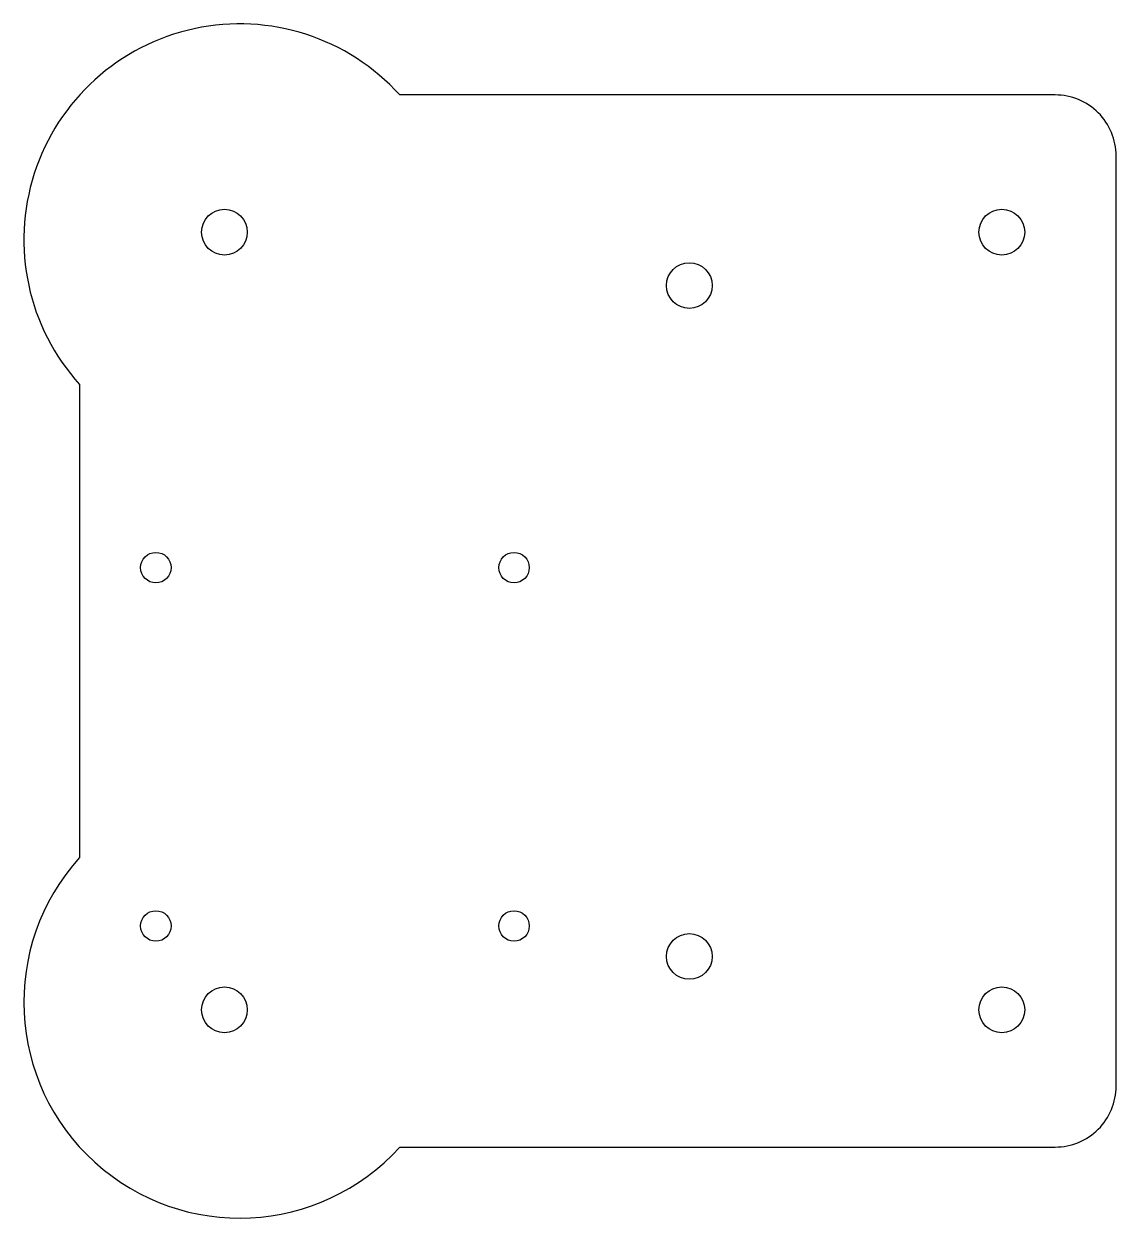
# Model space of a CAD drawing. Header units: millimetres. Extents: x -24.7 to 47, y -73.7 to 4.7.
import ezdxf

# ---------------------------------------------------------------- set-up
doc = ezdxf.new("R2010")
doc.units = ezdxf.units.MM

msp = doc.modelspace()

# ---------------------------------------------------------------- linework, layer by layer
msp.add_lwpolyline([(43, -69, 0.414214), (47, -65), (47, -4, 0.414214), (43, 0), (0, 0, 1), (-21, -19), (-21, -50, 1), (0, -69)], format="xyb", close=True)
for centre, radius in [((-11.5, -9), 1.5), ((39.5, -9), 1.5), ((19, -12.5), 1.5), ((-16, -31), 1), ((7.5, -31), 1), ((-16, -54.5), 1), ((7.5, -54.5), 1), ((19, -56.5), 1.5), ((-11.5, -60), 1.5), ((39.5, -60), 1.5)]:
    msp.add_circle(centre, radius)

doc.saveas('drawing.dxf')
